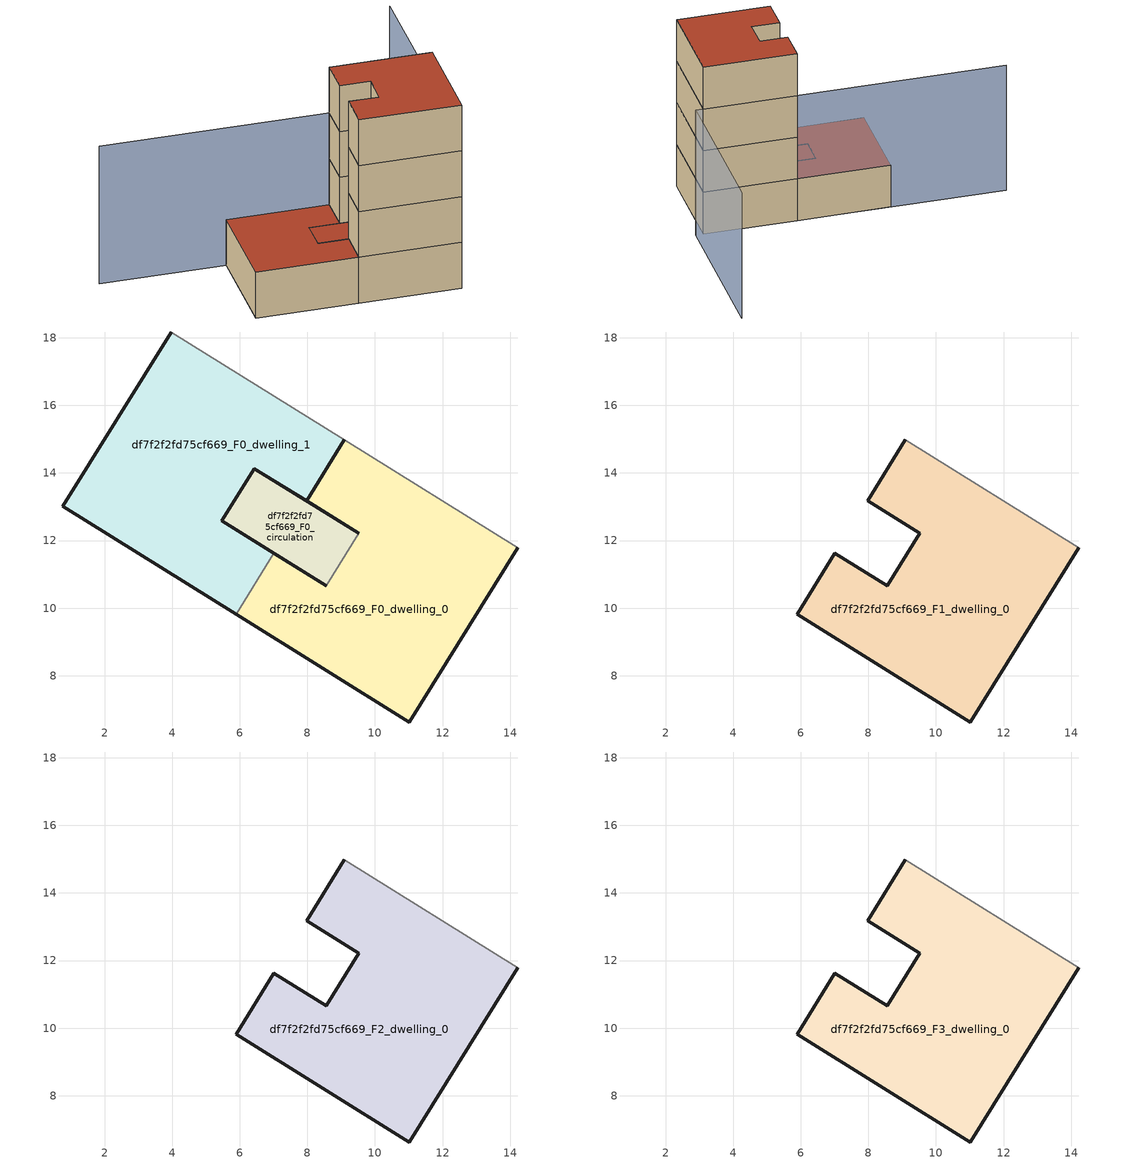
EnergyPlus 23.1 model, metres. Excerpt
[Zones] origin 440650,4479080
df7f2f2fd75cf669_F0_dwelling_0
 floor ground (EU_floor_Construction): 14.23,11.79 11.02,6.63 5.89,9.82 7.01,11.63 8.55,10.67 9.51,12.22 7.97,13.17 9.1,14.98 z0
 wall outside (EU_wall_Construction): 8.55,10.67 7.01,11.63 / 5.89,9.82 11.02,6.63 14.23,11.79 / 9.1,14.98 7.97,13.17 9.51,12.22 z0:3
 wall adiabatic (EU_wall_Construction): 14.23,11.79 9.1,14.98 z0:3
 wall to df7f2f2fd75cf669_F0_circulation (EU_wall_Construction): 9.51,12.22 8.55,10.67 z0:3
 wall to df7f2f2fd75cf669_F0_dwelling_1 (EU_wall_Construction): 7.01,11.63 5.89,9.82 z0:3
df7f2f2fd75cf669_F0_dwelling_1
 floor ground (EU_floor_Construction): 9.1,14.98 7.97,13.17 6.44,14.13 5.47,12.58 7.01,11.63 5.89,9.82 0.76,13.01 3.97,18.17 z0
 wall outside (EU_wall_Construction): 7.01,11.63 5.47,12.58 6.44,14.13 7.97,13.17 9.1,14.98 / 3.97,18.17 0.76,13.01 5.89,9.82 z0:3
 wall adiabatic (EU_wall_Construction): 9.1,14.98 3.97,18.17 z0:3
 roof outside (EU_roof_Construction): 7.01,11.63 5.47,12.58 6.44,14.13 7.97,13.17 9.1,14.98 3.97,18.17 0.76,13.01 5.89,9.82 z3
df7f2f2fd75cf669_F0_circulation
 floor ground (EU_floor_Construction): 9.51,12.22 8.55,10.67 5.47,12.58 6.44,14.13 z0
 wall outside (EU_wall_Construction): 9.51,12.22 6.44,14.13 5.47,12.58 8.55,10.67 z0:3
 roof outside (EU_roof_Construction): 8.55,10.67 9.51,12.22 6.44,14.13 5.47,12.58 z3
df7f2f2fd75cf669_F1_dwelling_0
 floor to df7f2f2fd75cf669_F0_dwelling_0 (EU_floor_Construction): 14.23,11.79 11.02,6.63 5.89,9.82 7.01,11.63 8.55,10.67 9.51,12.22 7.97,13.17 9.1,14.98 z3
 wall outside (EU_wall_Construction): 9.1,14.98 7.97,13.17 9.51,12.22 8.55,10.67 7.01,11.63 5.89,9.82 11.02,6.63 14.23,11.79 z3:6
 wall adiabatic (EU_wall_Construction): 14.23,11.79 9.1,14.98 z3:6
df7f2f2fd75cf669_F2_dwelling_0
 floor to df7f2f2fd75cf669_F1_dwelling_0 (EU_floor_Construction): 14.23,11.79 11.02,6.63 5.89,9.82 7.01,11.63 8.55,10.67 9.51,12.22 7.97,13.17 9.1,14.98 z6
 wall outside (EU_wall_Construction): 9.1,14.98 7.97,13.17 9.51,12.22 8.55,10.67 7.01,11.63 5.89,9.82 11.02,6.63 14.23,11.79 z6:9
 wall adiabatic (EU_wall_Construction): 14.23,11.79 9.1,14.98 z6:9
df7f2f2fd75cf669_F3_dwelling_0
 floor to df7f2f2fd75cf669_F2_dwelling_0 (EU_floor_Construction): 14.23,11.79 11.02,6.63 5.89,9.82 7.01,11.63 8.55,10.67 9.51,12.22 7.97,13.17 9.1,14.98 z9
 wall outside (EU_wall_Construction): 9.1,14.98 7.97,13.17 9.51,12.22 8.55,10.67 7.01,11.63 5.89,9.82 11.02,6.63 14.23,11.79 z9:12
 wall adiabatic (EU_wall_Construction): 14.23,11.79 9.1,14.98 z9:12
 roof outside (EU_roof_Construction): 11.02,6.63 14.23,11.79 9.1,14.98 7.97,13.17 9.51,12.22 8.55,10.67 7.01,11.63 5.89,9.82 z12
shading: 20.21,20.45 14.67,11.54 / 14.67,11.54 -2.37,22.12 z0:9
[Building]
EU S2 Campaign: North Axis=0; Terrain=City; Solar Distribution=FullExterior
[Site:Location]
Madrid: Latitude=40.5; Longitude=-3.5; Time Zone=1; Elevation=609
[SizingPeriod:WeatherFileDays]
AnnualSizingPeriod: Begin Month=1; Begin Day of Month=1; End Month=12; End Day of Month=31; Day of Week for Start Day=Monday; Use Weather File Daylight Saving Period=No; Use Weather File Rain and Snow Indicators=No
[MATERIAL]
EU_InternalMass_Material: Roughness=MediumRough; Thickness=0.1; Conductivity=1; Density=1800; Specific Heat=900; Thermal Absorptance=0.9; Solar Absorptance=0.7; Visible Absorptance=0.7
[MATERIAL:NOMASS] Roughness=MediumRough; Thermal Absorptance=0.9; Solar Absorptance=0.7; Visible Absorptance=0.7
Name | Thermal Resistance
EU_wall_NoMass; EU_roof_NoMass | 2.16768
EU_floor_NoMass | 1.14339
[CONSTRUCTION]
EU_wall_Construction: EU_wall_NoMass
EU_roof_Construction: EU_roof_NoMass
EU_floor_Construction: EU_floor_NoMass
EU_InternalMass_Construction: EU_InternalMass_Material
[ZONE] Type=1; Multiplier=1; Ceiling Height=autocalculate; Floor Area=autocalculate; Part of Total Floor Area=Yes
Name | Volume
df7f2f2fd75cf669_F0_dwelling_0; df7f2f2fd75cf669_F1_dwelling_0; df7f2f2fd75cf669_F2_dwelling_0; df7f2f2fd75cf669_F3_dwelling_0; df7f2f2fd75cf669_F0_dwelling_1 | 100.177
df7f2f2fd75cf669_F0_circulation | 19.8157
[INTERNALMASS] Construction=EU_InternalMass_Construction
Name | Zone or ZoneList | Surface Area
df7f2f2fd75cf669_F0_dwelling_0_EU_InternalMass | df7f2f2fd75cf669_F0_dwelling_0 | 33.3922
df7f2f2fd75cf669_F0_dwelling_1_EU_InternalMass | df7f2f2fd75cf669_F0_dwelling_1 | 33.3922
df7f2f2fd75cf669_F1_dwelling_0_EU_InternalMass | df7f2f2fd75cf669_F1_dwelling_0 | 73.4036
df7f2f2fd75cf669_F2_dwelling_0_EU_InternalMass | df7f2f2fd75cf669_F2_dwelling_0 | 73.4036
df7f2f2fd75cf669_F3_dwelling_0_EU_InternalMass | df7f2f2fd75cf669_F3_dwelling_0 | 73.4036
[OTHEREQUIPMENT] Fuel Type=Electricity; Design Level Calculation Method=Watts/Area; Power per Zone Floor Area=1; Fraction Latent=0; Fraction Radiant=0; Fraction Lost=0; Carbon Dioxide Generation Rate=0; EndUse Subcategory=EU_Step8_InternalGains
Name | Zone or ZoneList or Space or SpaceList | Schedule
EU_Step8_InternalGain_df7f2f2fd75cf669_F0_dwelling_0_f000 | df7f2f2fd75cf669_F0_dwelling_0 | EU_Step8_GainSchedule_df7f2f2fd75cf669_F0_dwelling_0_f000
EU_Step8_InternalGain_df7f2f2fd75cf669_F0_dwelling_1_f000 | df7f2f2fd75cf669_F0_dwelling_1 | EU_Step8_GainSchedule_df7f2f2fd75cf669_F0_dwelling_1_f000
EU_Step8_InternalGain_df7f2f2fd75cf669_F1_dwelling_0_f000 | df7f2f2fd75cf669_F1_dwelling_0 | EU_Step8_GainSchedule_df7f2f2fd75cf669_F1_dwelling_0_f000
EU_Step8_InternalGain_df7f2f2fd75cf669_F2_dwelling_0_f000 | df7f2f2fd75cf669_F2_dwelling_0 | EU_Step8_GainSchedule_df7f2f2fd75cf669_F2_dwelling_0_f000
EU_Step8_InternalGain_df7f2f2fd75cf669_F3_dwelling_0_f000 | df7f2f2fd75cf669_F3_dwelling_0 | EU_Step8_GainSchedule_df7f2f2fd75cf669_F3_dwelling_0_f000
[ZONEINFILTRATION:DESIGNFLOWRATE]
EU_Circulation_Infiltration_df7f2f2fd75cf669_F0_circulation: Zone or ZoneList or Space or SpaceList=df7f2f2fd75cf669_F0_circulation; Schedule=EU_AlwaysOn; Design Flow Rate Calculation Method=Flow/Area; Flow Rate per Floor Area=0.0005; Constant Term Coefficient=1; Temperature Term Coefficient=0; Velocity Term Coefficient=0; Velocity Squared Term Coefficient=0
[ZONEVENTILATION:DESIGNFLOWRATE] Schedule=EU_AlwaysOn; Design Flow Rate Calculation Method=AirChanges/Hour; Air Changes per Hour=0.480546; Ventilation Type=Natural; Fan Pressure Rise=0; Fan Total Efficiency=1; Constant Term Coefficient=1; Temperature Term Coefficient=0; Velocity Term Coefficient=0; Velocity Squared Term Coefficient=0; Minimum Indoor Temperature=-100; Maximum Indoor Temperature=100; Delta Temperature=-100; Minimum Outdoor Temperature=-100; Maximum Outdoor Temperature=100; Maximum Wind Speed=40
Name | Zone or ZoneList or Space or SpaceList
EU_ConstantAir_df7f2f2fd75cf669_F0_dwelling_0 | df7f2f2fd75cf669_F0_dwelling_0
EU_ConstantAir_df7f2f2fd75cf669_F0_dwelling_1 | df7f2f2fd75cf669_F0_dwelling_1
EU_ConstantAir_df7f2f2fd75cf669_F1_dwelling_0 | df7f2f2fd75cf669_F1_dwelling_0
EU_ConstantAir_df7f2f2fd75cf669_F2_dwelling_0 | df7f2f2fd75cf669_F2_dwelling_0
EU_ConstantAir_df7f2f2fd75cf669_F3_dwelling_0 | df7f2f2fd75cf669_F3_dwelling_0
[HVACTEMPLATE:THERMOSTAT] Constant Heating Setpoint=20; Constant Cooling Setpoint=50
EU_HeatOnly_df7f2f2fd75cf669_F0_dwelling_0; EU_HeatOnly_df7f2f2fd75cf669_F0_dwelling_1; EU_HeatOnly_df7f2f2fd75cf669_F1_dwelling_0; EU_HeatOnly_df7f2f2fd75cf669_F2_dwelling_0; EU_HeatOnly_df7f2f2fd75cf669_F3_dwelling_0
[HVACTEMPLATE:ZONE:IDEALLOADSAIRSYSTEM] System Availability Schedule=EU_AlwaysOn; Maximum Heating Supply Air Temperature=50; Minimum Cooling Supply Air Temperature=13; Maximum Heating Supply Air Humidity Ratio=0.0156; Minimum Cooling Supply Air Humidity Ratio=0.0077; Heating Limit=NoLimit; Cooling Limit=NoLimit; Heating Availability Schedule=EU_AlwaysOn; Cooling Availability Schedule=EU_CoolingOff; Dehumidification Control Type=ConstantSensibleHeatRatio; Cooling Sensible Heat Ratio=0.7; Dehumidification Setpoint=60; Humidification Control Type=None; Humidification Setpoint=30; Outdoor Air Method=None; Outdoor Air Flow Rate per Person=0.00944; Outdoor Air Flow Rate per Zone Floor Area=0; Outdoor Air Flow Rate per Zone=0; Demand Controlled Ventilation Type=None; Outdoor Air Economizer Type=NoEconomizer; Heat Recovery Type=None; Sensible Heat Recovery Effectiveness=0.7; Latent Heat Recovery Effectiveness=0.65
Name | Template Thermostat
df7f2f2fd75cf669_F0_dwelling_0 | EU_HeatOnly_df7f2f2fd75cf669_F0_dwelling_0
df7f2f2fd75cf669_F0_dwelling_1 | EU_HeatOnly_df7f2f2fd75cf669_F0_dwelling_1
df7f2f2fd75cf669_F1_dwelling_0 | EU_HeatOnly_df7f2f2fd75cf669_F1_dwelling_0
df7f2f2fd75cf669_F2_dwelling_0 | EU_HeatOnly_df7f2f2fd75cf669_F2_dwelling_0
df7f2f2fd75cf669_F3_dwelling_0 | EU_HeatOnly_df7f2f2fd75cf669_F3_dwelling_0
[SIZING:ZONE] Zone Cooling Design Supply Air Temperature Input Method=SupplyAirTemperature; Zone Cooling Design Supply Air Temperature=13; Zone Heating Design Supply Air Temperature Input Method=SupplyAirTemperature; Zone Heating Design Supply Air Temperature=50; Zone Cooling Design Supply Air Humidity Ratio=0.008; Zone Heating Design Supply Air Humidity Ratio=0.008; Cooling Design Air Flow Method=DesignDay; Cooling Design Air Flow Rate=0; Cooling Minimum Air Flow per Zone Floor Area=0.000762; Cooling Minimum Air Flow=0; Cooling Minimum Air Flow Fraction=0.2; Heating Design Air Flow Method=DesignDay; Heating Design Air Flow Rate=0; Heating Maximum Air Flow per Zone Floor Area=0.002032; Heating Maximum Air Flow=0.141576; Heating Maximum Air Flow Fraction=0.3; Account for Dedicated Outdoor Air System=No; Dedicated Outdoor Air System Control Strategy=NeutralSupplyAir; Dedicated Outdoor Air Low Setpoint Temperature for Design=autosize; Dedicated Outdoor Air High Setpoint Temperature for Design=autosize; Zone Load Sizing Method=Sensible Load Only No Latent Load; Zone Latent Cooling Design Supply Air Humidity Ratio Input Method=HumidityRatioDifference; Zone Cooling Design Supply Air Humidity Ratio Difference=0.005; Zone Latent Heating Design Supply Air Humidity Ratio Input Method=HumidityRatioDifference; Zone Humidification Design Supply Air Humidity Ratio Difference=0.005
df7f2f2fd75cf669_F0_dwelling_0; df7f2f2fd75cf669_F0_dwelling_1; df7f2f2fd75cf669_F1_dwelling_0; df7f2f2fd75cf669_F2_dwelling_0; df7f2f2fd75cf669_F3_dwelling_0
[SCHEDULE:CONSTANT]
Name | Hourly Value
EU_AlwaysOn | 1
EU_CoolingOff | 0
[SCHEDULE:FILE] Column Number=1; Rows to Skip at Top=0; Number of Hours of Data=8760; Column Separator=Comma; Interpolate to Timestep=No; Minutes per Item=60; Adjust Schedule for Daylight Savings=Yes
Name | File
EU_Step8_GainSchedule_df7f2f2fd75cf669_F0_dwelling_0_f000 | ../../schedules/df7f2f2fd75cf669/df7f2f2fd75cf669_F0_dwelling_0_f000_gain.csv
EU_Step8_GainSchedule_df7f2f2fd75cf669_F0_dwelling_1_f000 | ../../schedules/df7f2f2fd75cf669/df7f2f2fd75cf669_F0_dwelling_1_f000_gain.csv
EU_Step8_GainSchedule_df7f2f2fd75cf669_F1_dwelling_0_f000 | ../../schedules/df7f2f2fd75cf669/df7f2f2fd75cf669_F1_dwelling_0_f000_gain.csv
EU_Step8_GainSchedule_df7f2f2fd75cf669_F2_dwelling_0_f000 | ../../schedules/df7f2f2fd75cf669/df7f2f2fd75cf669_F2_dwelling_0_f000_gain.csv
EU_Step8_GainSchedule_df7f2f2fd75cf669_F3_dwelling_0_f000 | ../../schedules/df7f2f2fd75cf669/df7f2f2fd75cf669_F3_dwelling_0_f000_gain.csv
